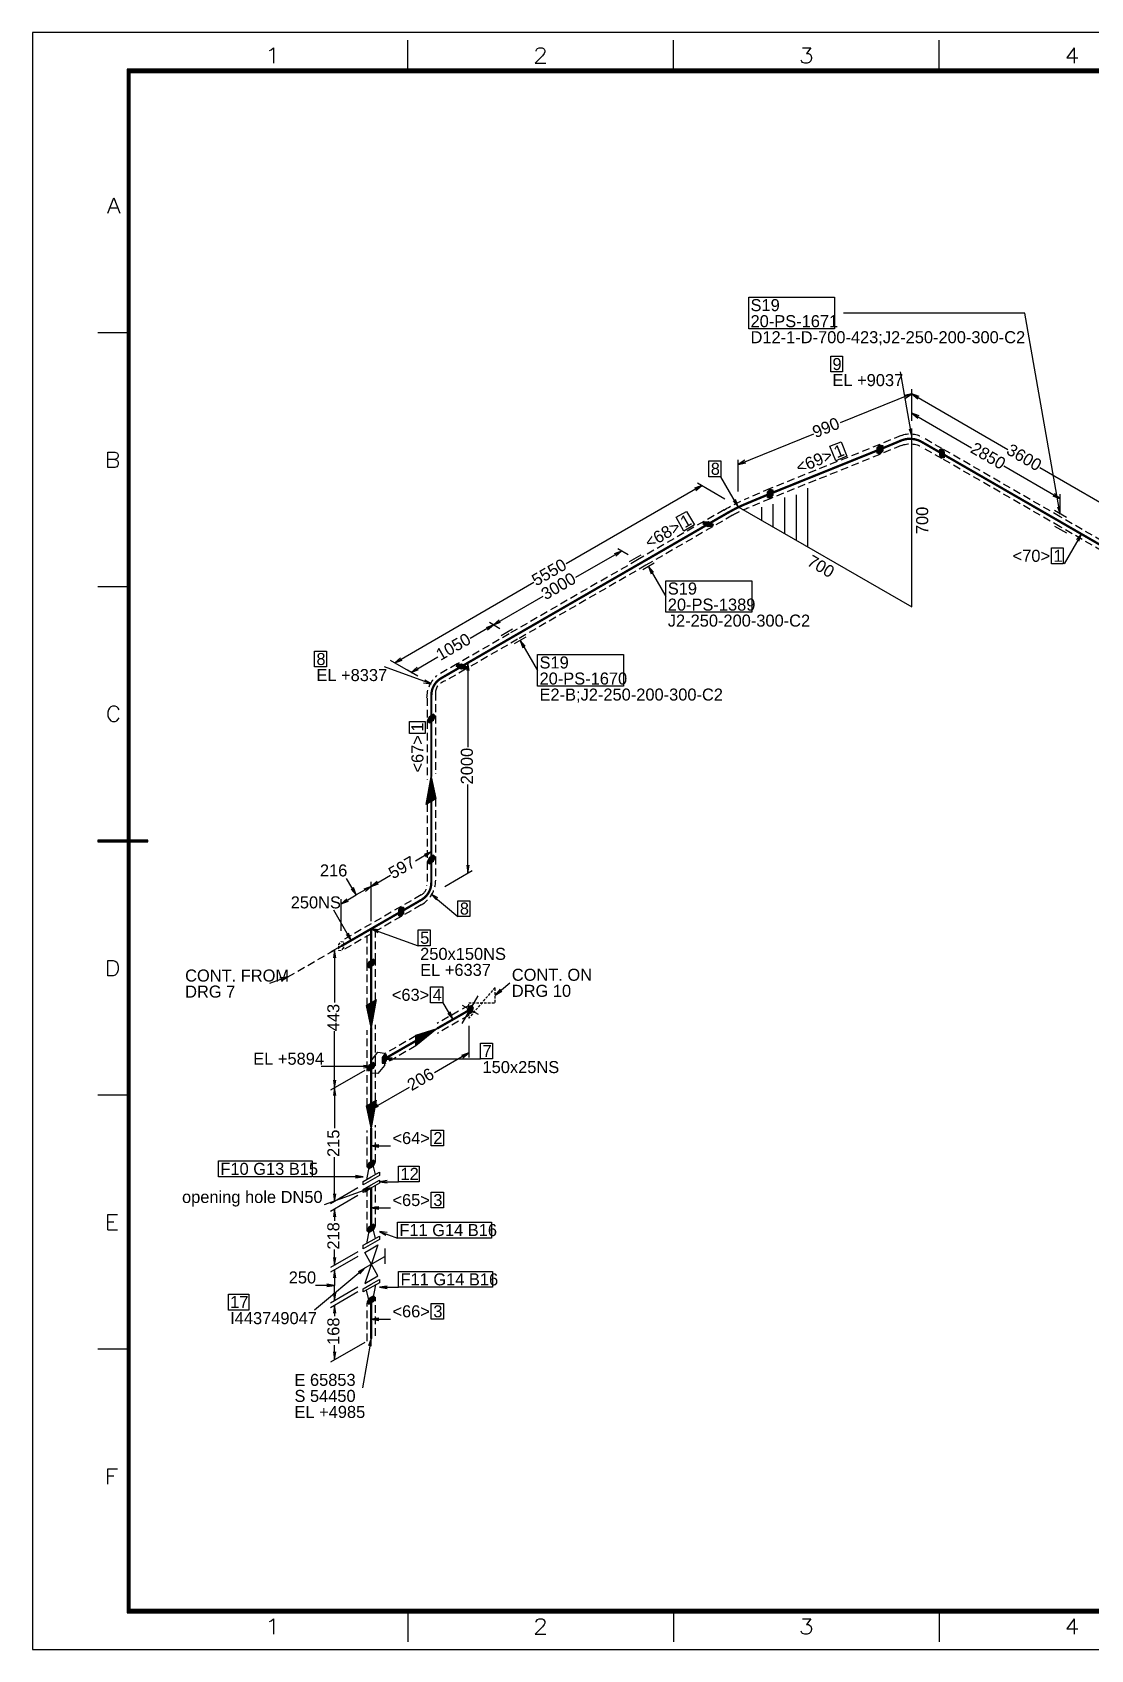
# Model space of a CAD drawing. Extents: x 0 to 594, y 0 to 420.
# Drawn here: x 0 to 274.8, y 0 to 420 of the extents above; entities that cross this region are included whole.
import ezdxf

# ---------------------------------------------------------------- set-up
doc = ezdxf.new("R2010")
doc.units = 0
doc.linetypes.add('GT100', pattern=[1, 0.666667, -0.333333])
doc.linetypes.add('GT110', pattern=[3, 2, -1])
doc.styles.add('HTX1', font='O8116901', dxfattribs={"width": 1.02})

msp = doc.modelspace()

# ---------------------------------------------------------------- linework, layer by layer
at = {"layer": 'GT_1', "flags": 128}
for points in [[(0, 0), (594, 0), (594, 420), (0, 420), (0, 0)], [(61.6, 415.3), (62, 415.5), (62.6, 416), (62.6, 412)], [(97.5, 410), (97.5, 418)], [(130.8, 415.1), (130.8, 415.3), (131, 415.6), (131.2, 415.8), (131.6, 416), (132.4, 416), (132.7, 415.8), (132.9, 415.6), (133.1, 415.3), (133.1, 414.9), (132.9, 414.5), (132.5, 413.9), (130.6, 412), (133.3, 412)], [(166.5, 410), (166.5, 418)], [(200, 416), (202.1, 416), (201, 414.5), (201.5, 414.5), (201.9, 414.3), (202.1, 414.1), (202.3, 413.5), (202.3, 413.2), (202.1, 412.6), (201.7, 412.2), (201.2, 412), (200.6, 412), (200, 412.2), (199.8, 412.4), (199.6, 412.8)], [(235.5, 410), (235.5, 418)], [(270.5, 416), (268.6, 413.4), (271.5, 413.4)], [(270.5, 416), (270.5, 412)], [(583.6, 409.6), (584.4, 410.4), (24.6, 410.4), (25.4, 409.6), (583.6, 409.6)], [(25.4, 409.6), (24.6, 410.4), (24.6, 9.6), (25.4, 10.4), (25.4, 409.6)], [(584.2, 410.2), (24.8, 410.2), (25, 410), (584, 410), (583.8, 409.8), (25.2, 409.8)], [(24.8, 410.2), (24.8, 9.8), (25, 10), (25, 410), (25.2, 409.8), (25.2, 10.2)], [(25, 10), (584, 10), (584, 85), (404, 85), (404, 410), (25, 410), (25, 10)], [(19.6, 373), (21.2, 377), (22.7, 373)], [(20.2, 374.4), (22.1, 374.4)], [(186, 351.2), (208.3, 351.2), (208.3, 343), (186, 343), (186, 351.2)], [(266.9, 294.9), (257.7, 347.1), (210.6, 347.1)], [(25, 342), (17, 342)], [(207.3, 335.9), (210.4, 335.9), (210.4, 331.8), (207.3, 331.8), (207.3, 335.9)], [(228.4, 315.1), (225.4, 331.8)], [(228.4, 326.1), (209.8, 318.6)], [(226.7, 325), (228.4, 326.1), (226.4, 325.7)], [(228.4, 319.1), (228.4, 327.3)], [(228.4, 319.1), (228.4, 327.3)], [(230.3, 325.4), (228.4, 326.1), (229.9, 324.8)], [(228.4, 326.1), (253.3, 311.7)], [(228.4, 319.1), (228.4, 322.3)], [(230.3, 320.4), (228.4, 321.1), (229.9, 319.8)], [(228.4, 321.1), (243.9, 312.1)], [(183.3, 307.8), (202.9, 315.7)], [(227.7, 317), (228.4, 315.1), (228.4, 317.1)], [(228.4, 270.8), (228.4, 315.1)], [(19.6, 307), (19.6, 311), (21.4, 311), (21.9, 310.8), (22.1, 310.6), (22.3, 310.3), (22.3, 309.9), (22.1, 309.5), (21.9, 309.3), (21.4, 309.1), (19.6, 309.1)], [(207.1, 312.5), (210, 313.7), (211.5, 309.9), (208.6, 308.7), (207.1, 312.5)], [(220.8, 311.2), (220.1, 310.5), (219.4, 310.7), (219.4, 312.2), (220.1, 312.9), (220.8, 312.7), (220.8, 311.2)], [(219.4, 312.2), (220.8, 312.2)], [(219.4, 312), (220.8, 312)], [(219.4, 311.8), (220.8, 311.8)], [(219.4, 311.6), (220.8, 311.6)], [(219.4, 311.4), (220.8, 311.4)], [(219.4, 311.2), (220.8, 311.2)], [(219.4, 311), (220.6, 311)], [(219.4, 310.8), (220.4, 310.8)], [(219.6, 312.4), (220.8, 312.4)], [(219.8, 312.6), (220.8, 312.6)], [(236.8, 309.5), (236.2, 309.4), (235.6, 310.2), (235.6, 311.7), (236.2, 311.8), (236.8, 311), (236.8, 309.5)], [(235.6, 311.6), (236.35, 311.6)], [(235.6, 311.4), (236.5, 311.4)], [(235.6, 311.2), (236.65, 311.2)], [(235.6, 311), (236.8, 311)], [(235.6, 310.8), (236.8, 310.8)], [(21.4, 309.1), (21.9, 308.9), (22.1, 308.7), (22.3, 308.4), (22.3, 307.8), (22.1, 307.4), (21.9, 307.2), (21.4, 307), (19.6, 307)], [(175.7, 308.7), (178.8, 308.7), (178.8, 304.6), (175.7, 304.6), (175.7, 308.7)], [(183.3, 300.8), (183.3, 309)], [(185, 308.9), (183.3, 307.8), (185.3, 308.2)], [(235.6, 310.6), (236.8, 310.6)], [(235.6, 310.4), (236.8, 310.4)], [(235.6, 310.2), (236.8, 310.2)], [(235.75, 310), (236.8, 310)], [(235.9, 309.8), (236.8, 309.8)], [(236.05, 309.6), (236.8, 309.6)], [(266.9, 298.9), (252.3, 307.3)], [(285.6, 293.1), (261.6, 306.9)], [(179.8, 298.8), (172.7, 302.9)], [(183.3, 296.8), (178.8, 304.6)], [(173.8, 302.3), (138.6, 282)], [(172.3, 301), (173.8, 302.3), (171.9, 301.6)], [(182, 298.3), (183.3, 296.8), (182.6, 298.7)], [(192.3, 299.7), (191.6, 299), (190.9, 299.2), (190.9, 300.7), (191.6, 301.4), (192.3, 301.2), (192.3, 299.7)], [(190.9, 300.6), (192.3, 300.6)], [(190.9, 300.4), (192.3, 300.4)], [(190.9, 300.2), (192.3, 300.2)], [(190.9, 300), (192.3, 300)], [(190.9, 299.8), (192.3, 299.8)], [(190.9, 299.6), (192.2, 299.6)], [(190.9, 299.4), (192, 299.4)], [(190.9, 299.2), (191.8, 299.2)], [(191, 300.8), (192.3, 300.8)], [(191.2, 301), (192.3, 301)], [(191.4, 301.2), (192.3, 301.2)], [(195.3, 299.2), (195.3, 289.9)], [(198.3, 299.9), (198.3, 288.2)], [(201.3, 301.6), (201.3, 286.4)], [(265, 299.6), (266.9, 298.9), (265.4, 300.2)], [(266.9, 296.9), (266.9, 300.1)], [(167.2, 294.1), (169.9, 295.6), (171.9, 292.1), (169.2, 290.5), (167.2, 294.1)], [(183.3, 296.8), (228.4, 270.8)], [(186.3, 295), (186.3, 295.1)], [(189.3, 296.7), (189.3, 293.3)], [(192.3, 297.5), (192.3, 291.6)], [(268.5, 294), (265.4, 295.8)], [(266.2, 296.8), (266.9, 294.9), (266.9, 296.9)], [(176.8, 292.3), (176.6, 291.7), (175.5, 291.6), (174.2, 292.3), (174.4, 292.9), (175.5, 293), (176.8, 292.3)], [(174.23, 292.4), (176.61, 292.4)], [(174.3, 292.6), (176.24, 292.6)], [(174.37, 292.8), (175.87, 292.8)], [(174.39, 292.2), (176.77, 292.2)], [(174.76, 292), (176.7, 292)], [(175.13, 291.8), (176.63, 291.8)], [(265.4, 291.8), (268.5, 290)], [(272.4, 289.8), (267.9, 282)], [(271.7, 287.9), (272.4, 289.8), (271.1, 288.3)], [(154.7, 284.3), (152, 285.9)], [(264.6, 286.1), (267.7, 286.1), (267.7, 282), (264.6, 282), (264.6, 286.1)], [(153, 285.3), (141, 278.4)], [(151.5, 284), (153, 285.3), (151.1, 284.6)], [(158, 284.2), (155, 282.5)], [(158.5, 280.5), (161.5, 282.2)], [(94.1, 256.3), (130.2, 277.2)], [(161.3, 279.8), (160, 281.3), (160.7, 279.4)], [(160, 281.3), (164.5, 273.5)], [(164.5, 277.6), (186.8, 277.6), (186.8, 269.4), (164.5, 269.4), (164.5, 277.6)], [(25, 276), (17, 276)], [(119.7, 266.1), (132.6, 273.6)], [(119.7, 266.1), (113.7, 262.6)], [(118.2, 264.8), (119.7, 266.1), (117.8, 265.4)], [(121.4, 265.1), (118.7, 266.7)], [(121.4, 265.1), (118.7, 266.7)], [(121.2, 267.4), (119.7, 266.1), (121.6, 266.8)], [(124.7, 265), (121.7, 263.3)], [(125.2, 261.3), (128.2, 263)], [(128, 260.6), (126.7, 262.1), (127.4, 260.2)], [(126.7, 262.1), (131.2, 254.3)], [(73.3, 259.3), (76.4, 259.3), (76.4, 255.2), (73.3, 255.2), (73.3, 259.3)], [(100.1, 252.8), (93, 256.9)], [(95.6, 257.6), (94.1, 256.3), (96, 257)], [(98.4, 253.8), (105.3, 257.8)], [(107.1, 252.8), (114.2, 256.9)], [(113.4, 254.3), (113.1, 256.3), (112.8, 254.3)], [(113.1, 256.3), (113.1, 234.4)], [(131.2, 258.4), (153.5, 258.4), (153.5, 250.2), (131.2, 250.2), (131.2, 258.4)], [(103.6, 250.8), (91.4, 255.2)], [(100.1, 252.8), (97.4, 254.4)], [(99.9, 255.1), (98.4, 253.8), (100.3, 254.5)], [(112.7, 255.3), (112.5, 254.7), (111.4, 254.6), (110.1, 255.3), (110.3, 255.9), (111.4, 256), (112.7, 255.3)], [(110.13, 255.4), (112.51, 255.4)], [(110.2, 255.6), (112.14, 255.6)], [(110.27, 255.8), (111.77, 255.8)], [(110.29, 255.2), (112.67, 255.2)], [(110.66, 255), (112.6, 255)], [(111.03, 254.8), (112.53, 254.8)], [(101.6, 251.1), (103.6, 250.8), (101.9, 251.8)], [(22.5, 244.1), (22.3, 244.5), (21.9, 244.8), (21.5, 245), (20.8, 245), (20.4, 244.8), (20, 244.5), (19.8, 244.1), (19.6, 243.5), (19.6, 242.5), (19.8, 242), (20, 241.6), (20.4, 241.2), (20.8, 241), (21.5, 241), (21.9, 241.2), (22.3, 241.6), (22.5, 242)], [(97.9, 237.9), (97.9, 241), (102, 241), (102, 237.9), (97.9, 237.9)], [(103, 242.2), (102.5, 241.2), (103, 240.7), (104.2, 241.4), (104.7, 242.4), (104.2, 242.9), (103, 242.2)], [(102.5, 241.2), (103.86, 241.2)], [(102.6, 241.4), (104.2, 241.4)], [(102.7, 241.6), (104.3, 241.6)], [(102.7, 241), (103.51, 241)], [(102.8, 241.8), (104.4, 241.8)], [(102.9, 242), (104.5, 242)], [(103, 242.2), (104.6, 242.2)], [(103.34, 242.4), (104.7, 242.4)], [(103.69, 242.6), (104.5, 242.6)], [(103.6, 220.3), (102.3, 219.5), (103.6, 226.7), (104.8, 221), (102.4, 219.6), (103.6, 226.1), (104.7, 220.9), (102.6, 219.7), (103.6, 225.4), (104.5, 220.8), (102.8, 219.8), (103.6, 224.8), (104.3, 220.7), (102.9, 219.9), (103.6, 224.2), (104.2, 220.6), (103.1, 220), (103.6, 223.6), (104, 220.5), (103.3, 220.1), (103.6, 223), (103.8, 220.4), (103.4, 220.2), (103.6, 222.4), (103.7, 220.3), (103.6, 220.3), (103.6, 226.7)], [(113.1, 201.7), (113.1, 224.7)], [(30, 209.8), (30, 210.2), (17, 210.2), (17, 209.8), (30, 209.8)], [(30, 210), (17, 210)], [(25, 210), (17, 210)], [(103.6, 207.2), (99.5, 204.8)], [(102.1, 205.9), (103.6, 207.2), (101.7, 206.5)], [(103, 205.6), (102.5, 204.6), (103, 204.1), (104.2, 204.8), (104.7, 205.8), (104.2, 206.3), (103, 205.6)], [(103.34, 205.8), (104.7, 205.8)], [(103.6, 200.2), (103.6, 208.4)], [(103.69, 206), (104.5, 206)], [(102.5, 204.6), (103.86, 204.6)], [(102.6, 204.8), (104.2, 204.8)], [(102.7, 205), (104.3, 205)], [(102.7, 204.4), (103.51, 204.4)], [(102.8, 205.2), (104.4, 205.2)], [(102.9, 205.4), (104.5, 205.4)], [(103, 205.6), (104.6, 205.6)], [(107.1, 198.2), (114.2, 202.3)], [(112.8, 203.7), (113.1, 201.7), (113.4, 203.7)], [(84.1, 196), (81.6, 200.3)], [(82.8, 197.5), (84.1, 196), (83.4, 197.9)], [(88, 198.2), (84.1, 196)], [(86.5, 196.9), (88, 198.2), (86.1, 197.5)], [(88, 198.2), (93, 201.1)], [(89.5, 199.5), (88, 198.2), (89.9, 198.9)], [(88, 189.2), (88, 199.4)], [(88, 189.2), (88, 199.4)], [(80.2, 193.7), (84.1, 196)], [(81.7, 195), (80.2, 193.7), (82.1, 194.4)], [(80.2, 186.7), (80.2, 194.9)], [(105.3, 195.2), (103.6, 196.2), (104.9, 194.7)], [(103.6, 196.2), (110.5, 190.4)], [(110.5, 194.5), (113.6, 194.5), (113.6, 190.4), (110.5, 190.4), (110.5, 194.5)], [(82.8, 184.2), (78.3, 192)], [(96.4, 191.3), (95.8, 190.5), (95.2, 190.6), (95.2, 192.1), (95.8, 192.9), (96.4, 192.8), (96.4, 191.3)], [(95.2, 192), (96.4, 192)], [(95.2, 191.8), (96.4, 191.8)], [(95.2, 191.6), (96.4, 191.6)], [(95.2, 191.4), (96.4, 191.4)], [(95.2, 191.2), (96.33, 191.2)], [(95.2, 191), (96.17, 191)], [(95.2, 190.8), (96.03, 190.8)], [(95.2, 190.6), (95.88, 190.6)], [(95.28, 192.2), (96.4, 192.2)], [(95.42, 192.4), (96.4, 192.4)], [(95.58, 192.6), (96.4, 192.6)], [(95.72, 192.8), (96.4, 192.8)], [(86.3, 186.2), (77.4, 181.1)], [(81.5, 185.7), (82.8, 184.2), (82.1, 186.1)], [(90, 186.9), (88, 187.2), (89.7, 186.2)], [(88, 187.2), (100.2, 182.8)], [(100.2, 186.9), (103.3, 186.9), (103.3, 182.8), (100.2, 182.8), (100.2, 186.9)], [(78.8, 179.7), (78.5, 181.7), (78.2, 179.7)], [(78.5, 181.7), (78.5, 168.1)], [(19.6, 175), (19.6, 179), (21, 179), (21.5, 178.8), (21.9, 178.5), (22.1, 178.1), (22.3, 177.5), (22.3, 176.5), (22.1, 176), (21.9, 175.6), (21.5, 175.2), (21, 175), (19.6, 175)], [(88.6, 177.8), (89.1, 178.8), (88.6, 179.3), (87.4, 178.6), (86.9, 177.6), (87.4, 177.1), (88.6, 177.8)], [(86.9, 177.6), (88.26, 177.6)], [(87, 177.8), (88.6, 177.8)], [(87.1, 178), (88.7, 178)], [(87.1, 177.4), (87.91, 177.4)], [(87.2, 178.2), (88.8, 178.2)], [(87.3, 178.4), (88.9, 178.4)], [(87.4, 178.6), (89, 178.6)], [(87.74, 178.8), (89.1, 178.8)], [(88.09, 179), (88.9, 179)], [(66.3, 174.7), (61.6, 173)], [(64.6, 173.7), (66.3, 174.7), (64.3, 174.4)], [(120.2, 170), (124, 173.2)], [(88, 168), (89.3, 168.8), (88, 161.6), (86.8, 167.3), (89.2, 168.7), (88, 162.2), (86.9, 167.4), (89, 168.6), (88, 162.9), (87.1, 167.5), (88.8, 168.5), (88, 163.5), (87.3, 167.6), (88.7, 168.4), (88, 164.1), (87.4, 167.7), (88.5, 168.3), (88, 164.7), (87.6, 167.8), (88.3, 168.2), (88, 165.3), (87.8, 167.9), (88.2, 168.1), (88, 165.9), (87.9, 168), (88, 168), (88, 161.6)], [(103.4, 172.1), (106.6, 172.1), (106.6, 168), (103.4, 168), (103.4, 172.1)], [(109.2, 163.7), (106.7, 168)], [(111.6, 162.6), (115.8, 169.8)], [(121.5, 171.5), (120.2, 170), (121.9, 171)], [(107.9, 165.2), (109.2, 163.7), (108.5, 165.6)], [(111.6, 167.4), (115.8, 165)], [(113.3, 167), (114.1, 167.4), (114.5, 166.7), (114.1, 165.5), (113.3, 165), (112.9, 165.8), (113.3, 167)], [(112.9, 165.8), (114.2, 165.8)], [(112.97, 166), (114.27, 166)], [(113, 165.6), (114.13, 165.6)], [(113.03, 166.2), (114.33, 166.2)], [(113.1, 166.4), (114.4, 166.4)], [(113.1, 165.4), (113.94, 165.4)], [(113.17, 166.6), (114.47, 166.6)], [(113.23, 166.8), (114.44, 166.8)], [(113.3, 167), (114.33, 167)], [(113.7, 167.2), (114.21, 167.2)], [(78.5, 145.9), (78.5, 160.6)], [(99.6, 158.1), (99.6, 159.6), (105.1, 161.3), (99.6, 156.8), (99.6, 159.4), (104.6, 161), (99.6, 156.9), (99.6, 159.3), (104, 160.7), (99.6, 157), (99.6, 159.1), (103.5, 160.3), (99.6, 157.2), (99.6, 158.9), (103, 160.1), (99.6, 157.4), (99.6, 158.7), (102.4, 159.7), (99.6, 157.6), (99.6, 158.5), (102, 159.5), (99.6, 157.8), (99.6, 158.3), (101.4, 159.1), (99.6, 158), (99.6, 158.1), (105.1, 161.3)], [(113.3, 162), (113.3, 153.8)], [(116.4, 157.5), (119.5, 157.5), (119.5, 153.4), (116.4, 153.4), (116.4, 157.5)], [(88, 151.4), (75, 151.4)], [(86, 151.1), (88, 151.4), (86, 151.7)], [(88.6, 151), (89.1, 152), (88.6, 152.5), (87.4, 151.8), (86.9, 150.8), (87.4, 150.3), (88.6, 151)], [(87.2, 151.4), (88.8, 151.4)], [(87.3, 151.6), (88.9, 151.6)], [(87.4, 151.8), (89, 151.8)], [(87.74, 152), (89.1, 152)], [(88, 151.4), (88, 152.9), (89.7, 155.2), (91.4, 154.9), (91.4, 151.7), (89.7, 149.6), (88, 149.7), (88, 151.4)], [(88.09, 152.2), (88.9, 152.2)], [(92, 154.5), (91.4, 154.6), (90.8, 153.8), (90.8, 152.3), (91.4, 152.2), (92, 153), (92, 154.5)], [(90.8, 153.8), (92, 153.8)], [(90.8, 153.6), (92, 153.6)], [(90.8, 153.4), (92, 153.4)], [(90.8, 153.2), (92, 153.2)], [(90.8, 153), (92, 153)], [(90.8, 152.8), (91.85, 152.8)], [(90.8, 152.6), (91.7, 152.6)], [(90.8, 152.4), (91.55, 152.4)], [(90.95, 154), (92, 154)], [(91.1, 154.2), (92, 154.2)], [(91.25, 154.4), (92, 154.4)], [(93.4, 153.7), (91.4, 153.4), (93.4, 153.1)], [(91.4, 153.4), (116.4, 153.4)], [(113.3, 155), (104.4, 149.8)], [(111.8, 153.7), (113.3, 155), (111.4, 154.3)], [(86.3, 150.4), (77.4, 145.3)], [(84.5, 149.4), (77.4, 145.3)], [(78.2, 147.9), (78.5, 145.9), (78.8, 147.9)], [(86.9, 150.8), (88.26, 150.8)], [(87, 151), (88.6, 151)], [(87.1, 151.2), (88.7, 151.2)], [(87.1, 150.6), (87.91, 150.6)], [(88, 147.4), (88, 139.2)], [(25, 144), (17, 144)], [(78.8, 143.9), (78.5, 145.9), (78.2, 143.9)], [(78.5, 145.9), (78.5, 135.4)], [(88, 140.4), (97.9, 146.1)], [(88, 141.9), (89.3, 142.7), (88, 135.5), (86.8, 141.2), (89.2, 142.6), (88, 136.1), (86.9, 141.3), (89, 142.5), (88, 136.8), (87.1, 141.4), (88.8, 142.4), (88, 137.4), (87.3, 141.5), (88.7, 142.3), (88, 138), (87.4, 141.6), (88.5, 142.2), (88, 138.6), (87.6, 141.7), (88.3, 142.1), (88, 139.2), (87.8, 141.8), (88.2, 142), (88, 139.8), (87.9, 141.9), (88, 141.9), (88, 135.5)], [(89.5, 141.7), (88, 140.4), (89.9, 141.1)], [(103.6, 134.9), (106.8, 134.9), (106.8, 130.8), (103.6, 130.8), (103.6, 134.9)], [(90, 131.1), (88, 130.8), (90, 130.5)], [(88, 130.8), (93, 130.8)], [(48.3, 126.9), (72.7, 126.9), (72.7, 122.8), (48.3, 122.8), (48.3, 126.9)], [(78.5, 116.4), (78.5, 127.9)], [(89.1, 123.4), (88.4, 126.2), (87.5, 125.7), (86.8, 122)], [(88.6, 125.6), (89.1, 126.6), (88.6, 127.1), (87.4, 126.4), (86.9, 125.4), (87.4, 124.9), (88.6, 125.6)], [(87.2, 126), (88.8, 126)], [(87.3, 126.2), (88.9, 126.2)], [(87.4, 126.4), (89, 126.4)], [(87.74, 126.6), (89.1, 126.6)], [(88.09, 126.8), (88.9, 126.8)], [(85.9, 122.8), (72.9, 122.8)], [(83.9, 122.5), (85.9, 122.8), (83.9, 123.1)], [(88, 122.8), (90.1, 124), (90.1, 123.1), (85.9, 120.7), (85.9, 121.6), (88, 122.8)], [(88, 120.7), (90.1, 121.9), (90.1, 121.1), (85.9, 118.7), (85.9, 119.5), (88, 120.7)], [(86.9, 125.4), (88.26, 125.4)], [(87, 125.6), (88.6, 125.6)], [(87.1, 125.8), (88.7, 125.8)], [(87.1, 125.2), (87.91, 125.2)], [(95.1, 125.6), (100.4, 125.6), (100.4, 121.5), (95.1, 121.5), (95.1, 125.6)], [(88, 119.9), (75.8, 115.5)], [(84.5, 119.9), (77.4, 115.8)], [(84.5, 117.9), (77.4, 113.8)], [(78.2, 118.4), (78.5, 116.4), (78.8, 118.4)], [(86.3, 118.9), (88, 119.9), (86, 119.6)], [(92.1, 121.8), (90.1, 121.5), (92.1, 121.2)], [(90.1, 121.5), (95.1, 121.5)], [(103.6, 118.8), (106.8, 118.8), (106.8, 114.7), (103.6, 114.7), (103.6, 118.8)], [(78.8, 112.4), (78.5, 114.4), (78.2, 112.4)], [(78.5, 114.4), (78.5, 111.4)], [(90, 115), (88, 114.7), (90, 114.4)], [(88, 114.7), (93, 114.7)], [(19.6, 109), (19.6, 113), (22.1, 113)], [(19.6, 111.1), (21.2, 111.1)], [(89.1, 106.8), (88.4, 109.6), (87.5, 109.1), (86.8, 105.4)], [(88.6, 109), (89.1, 110), (88.6, 110.5), (87.4, 109.8), (86.9, 108.8), (87.4, 108.3), (88.6, 109)], [(87.1, 109.2), (88.7, 109.2)], [(87.2, 109.4), (88.8, 109.4)], [(87.3, 109.6), (88.9, 109.6)], [(87.4, 109.8), (89, 109.8)], [(87.74, 110), (89.1, 110)], [(88.09, 110.2), (88.9, 110.2)], [(94.8, 111), (119.2, 111), (119.2, 106.9), (94.8, 106.9), (94.8, 111)], [(19.6, 109), (22.1, 109)], [(88, 106.2), (90.1, 107.4), (90.1, 106.5), (85.9, 104.1), (85.9, 105), (88, 106.2)], [(88, 104.1), (89.7, 105.1), (86.3, 95.1), (89.7, 97.1), (86.3, 103.1), (88, 104.1)], [(86.9, 108.8), (88.26, 108.8)], [(87, 109), (88.6, 109)], [(87.1, 108.6), (87.91, 108.6)], [(92.1, 108.3), (90.1, 108.6), (91.8, 107.6)], [(90.1, 108.6), (94.8, 106.9)], [(84.5, 103.3), (77.4, 99.2)], [(84.5, 102.1), (77.4, 98)], [(78.2, 101.8), (78.5, 99.8), (78.8, 101.8)], [(78.5, 99.8), (78.5, 103.9)], [(85.9, 98.9), (91.5, 102.1)], [(91.5, 104.2), (91.5, 100.2)], [(86.3, 99.1), (73.3, 88.2)], [(78.8, 96.6), (78.5, 98.6), (78.2, 96.6)], [(78.5, 98.6), (78.5, 94.6)], [(85, 97.6), (86.3, 99.1), (84.6, 98.1)], [(95.1, 98.2), (119.5, 98.2), (119.5, 94.1), (95.1, 94.1), (95.1, 98.2)], [(78.5, 94.6), (73.5, 94.6)], [(76.5, 94.3), (78.5, 94.6), (76.5, 94.9)], [(84.5, 94.1), (77.4, 90)], [(84.5, 92.9), (77.4, 88.8)], [(78.2, 92.6), (78.5, 90.6), (78.8, 92.6)], [(78.5, 90.6), (78.5, 94.6)], [(88, 94.9), (90.1, 96.1), (90.1, 95.3), (85.9, 92.9), (85.9, 93.7), (88, 94.9)], [(89.1, 94.7), (88.4, 91.1), (87.5, 90.6), (86.8, 93.3)], [(92.1, 94.4), (90.1, 94.1), (92.1, 93.8)], [(90.1, 94.1), (95.1, 94.1)], [(50.9, 92.3), (56.2, 92.3), (56.2, 88.2), (50.9, 88.2), (50.9, 92.3)], [(78.8, 87.4), (78.5, 89.4), (78.2, 87.4)], [(78.5, 89.4), (78.5, 86.6)], [(88.6, 90.4), (89.1, 91.4), (88.6, 91.9), (87.4, 91.2), (86.9, 90.2), (87.4, 89.7), (88.6, 90.4)], [(86.9, 90.2), (88.26, 90.2)], [(87, 90.4), (88.6, 90.4)], [(87.1, 90.6), (88.7, 90.6)], [(87.1, 90), (87.91, 90)], [(87.2, 90.8), (88.8, 90.8)], [(87.3, 91), (88.9, 91)], [(87.4, 91.2), (89, 91.2)], [(87.74, 91.4), (89.1, 91.4)], [(88.09, 91.6), (88.9, 91.6)], [(103.6, 89.9), (106.8, 89.9), (106.8, 85.8), (103.6, 85.8), (103.6, 89.9)], [(90, 86.1), (88, 85.8), (90, 85.5)], [(88, 85.8), (93, 85.8)], [(86.3, 79.8), (77.4, 74.7)], [(88, 80.8), (85.7, 68)], [(88, 78.8), (88, 80.8), (87.3, 78.9)], [(25, 78), (17, 78)], [(78.2, 77.3), (78.5, 75.3), (78.8, 77.3)], [(78.5, 75.3), (78.5, 79.1)], [(19.6, 43), (19.6, 47), (22.1, 47)], [(19.6, 45.1), (21.2, 45.1)], [(25.4, 10.4), (24.6, 9.6), (584.4, 9.6), (583.6, 10.4), (25.4, 10.4)], [(24.8, 9.8), (584.2, 9.8), (584, 10), (25, 10), (25.2, 10.2), (583.8, 10.2)], [(97.5, 10), (97.5, 2)], [(166.5, 10), (166.5, 2)], [(235.5, 10), (235.5, 2)], [(61.6, 7.3), (62, 7.5), (62.6, 8), (62.6, 4)], [(130.8, 7.1), (130.8, 7.3), (131, 7.6), (131.2, 7.8), (131.6, 8), (132.4, 8), (132.7, 7.8), (132.9, 7.6), (133.1, 7.3), (133.1, 6.9), (132.9, 6.5), (132.5, 5.9), (130.6, 4), (133.3, 4)], [(200, 8), (202.1, 8), (201, 6.5), (201.5, 6.5), (201.9, 6.3), (202.1, 6.1), (202.3, 5.5), (202.3, 5.2), (202.1, 4.6), (201.7, 4.2), (201.2, 4), (200.6, 4), (200, 4.2), (199.8, 4.4), (199.6, 4.8)], [(270.5, 8), (268.6, 5.4), (271.5, 5.4)], [(270.5, 8), (270.5, 4)]]:
    msp.add_lwpolyline(points, dxfattribs=at)
at = {"layer": 'GT_1', "linetype": 'GT110', "flags": 128}
for points in [[(225.6, 315.3), (220.1, 313)], [(220.1, 313), (191.6, 301.5)], [(225.6, 312.7), (220.1, 310.4)], [(236.2, 311.9), (231, 314.9)], [(236.2, 309.3), (231, 312.3)], [(266.9, 294.2), (236.2, 311.9)], [(220.1, 310.4), (191.6, 298.9)], [(266.9, 291.6), (236.2, 309.3)], [(191.6, 301.5), (186.1, 299.2)], [(191.6, 298.9), (186.1, 296.6)], [(179.6, 296), (174.4, 293)], [(181.8, 294.6), (176.6, 291.6)], [(277.8, 287.9), (266.9, 294.2)], [(174.4, 293), (157.1, 283)], [(176.6, 291.6), (159.3, 281.6)], [(277.8, 285.3), (266.9, 291.6)], [(157.1, 283), (123.8, 263.8)], [(159.3, 281.6), (126, 262.4)], [(123.8, 263.8), (110.3, 256)], [(126, 262.4), (112.5, 254.6)], [(110.3, 256), (105.1, 253)], [(112.5, 254.6), (107.3, 251.6)], [(104.7, 248.5), (104.7, 242.5)], [(102.5, 247.1), (102.5, 241.1)], [(102.5, 241.1), (102.5, 226)], [(104.7, 242.5), (104.7, 227.4)], [(102.5, 219.6), (102.5, 204.5)], [(104.7, 221), (104.7, 205.9)], [(104.7, 205.9), (104.7, 199.9)], [(102.5, 204.5), (102.5, 198.5)], [(101, 196), (95.8, 193)], [(101, 193.4), (95.8, 190.4)], [(95.8, 193), (88, 188.5)], [(95.8, 190.4), (88, 185.9)], [(88, 188.5), (80.2, 184)], [(88, 185.9), (80.2, 181.4)], [(86.9, 177.5), (86.9, 186.5)], [(89.1, 178.9), (89.1, 187.9)], [(66.3, 174.7), (80.2, 182.7)], [(86.9, 167.3), (86.9, 177.5)], [(89.1, 168.7), (89.1, 178.9)], [(113.3, 167.3), (105.1, 162.6)], [(113.3, 164.7), (105.1, 160)], [(86.9, 150.7), (86.9, 160.9)], [(89.1, 152.1), (89.1, 162.3)], [(99.6, 159.4), (91.4, 154.7)], [(99.6, 156.8), (91.4, 152.1)], [(89.1, 142.6), (89.1, 152.1)], [(86.9, 141.2), (86.9, 150.7)], [(86.9, 125.3), (86.9, 134.8)], [(89.1, 126.7), (89.1, 136.2)], [(86.9, 108.7), (86.9, 119.2)], [(89.1, 110.1), (89.1, 120.6)], [(86.9, 80.1), (86.9, 90.1)], [(89.1, 81.5), (89.1, 91.5)]]:
    msp.add_lwpolyline(points, dxfattribs=at)
for points in [[(225.6, 315.3, -0.233035), (231, 314.9)], [(225.6, 312.7, -0.233035), (231, 312.3)], [(179.57, 295.95, -0.03077), (186.1, 299.2)], [(181.83, 294.65, -0.047817), (186.1, 296.6)], [(102.47, 247.15, -0.213879), (105.07, 252.95)], [(104.73, 248.45, -0.355035), (107.33, 251.65)], [(101, 193.4, 0.267837), (104.73, 199.85)], [(101, 196, 0.267654), (102.47, 198.55)]]:
    msp.add_lwpolyline(points, format="xyb", dxfattribs=at)
at = {"layer": 'GT_1', "const_width": 0.6, "flags": 128}
for points in [[(191.6, 300.2), (220.1, 311.7)], [(220.1, 311.7), (225.6, 314)], [(231, 313.6), (236.2, 310.6)], [(236.2, 310.6), (266.9, 292.9)], [(186.1, 297.9), (191.6, 300.2)], [(175.5, 292.3), (180.7, 295.3)], [(158.2, 282.3), (175.5, 292.3)], [(266.9, 292.9), (277.8, 286.6)], [(124.9, 263.1), (158.2, 282.3)], [(111.4, 255.3), (124.9, 263.1)], [(106.2, 252.3), (111.4, 255.3)], [(103.6, 241.8), (103.6, 247.8)], [(103.6, 226.7), (103.6, 241.8)], [(103.6, 205.2), (103.6, 220.3)], [(103.6, 199.2), (103.6, 205.2)], [(95.8, 191.7), (101, 194.7)], [(88, 187.2), (95.8, 191.7)], [(80.2, 182.7), (88, 187.2)], [(88, 187.2), (88, 178.2)], [(88, 178.2), (88, 168)], [(105.1, 161.3), (113.3, 166)], [(88, 161.6), (88, 151.4)], [(91.4, 153.4), (99.6, 158.1)], [(88, 151.4), (88, 141.9)], [(88, 135.5), (88, 126)], [(88, 119.9), (88, 109.4)], [(88, 90.8), (88, 80.8)]]:
    msp.add_lwpolyline(points, dxfattribs=at)
for points in [[(225.6, 314, -0.233035), (231, 313.6)], [(180.7, 295.3, -0.037448), (186.1, 297.9)], [(103.6, 247.8, -0.268116), (106.2, 252.3)], [(101, 194.7, 0.267786), (103.6, 199.2)]]:
    msp.add_lwpolyline(points, format="xyb", dxfattribs=at)
at = {"layer": 'GT_1', "linetype": 'GT100', "flags": 128}
for points in [[(80.8, 182.3), (80.2, 181.5), (79.6, 181.6), (79.6, 183.1), (80.2, 183.9), (80.8, 183.8), (80.8, 182.3)], [(113.3, 166), (113.3, 168), (120.2, 168), (120.2, 172), (113.3, 164), (113.3, 166)]]:
    msp.add_lwpolyline(points, dxfattribs=at)

# ---------------------------------------------------------------- texts
at = {"layer": 'GT_1', "style": 'HTX1', "width": 1.02}
for s, height, p in [('S19', 3.125, (186.49, 347.6)), ('20-PS-1671', 3.125, (186.49, 343.43)), ('D12-1-D-700-423;J2-250-200-300-C2', 3.125, (186.49, 339.27)), ('9', 3.12, (207.76, 332.3)), ('EL +9037', 3.125, (207.76, 328.13)), ('8', 3.12, (176.16, 305.1)), ('<70>', 3.125, (254.54, 282.5)), ('1', 3.12, (265.17, 282.5)), ('S19', 3.125, (165, 274)), ('20-PS-1389', 3.125, (165, 269.83)), ('J2-250-200-300-C2', 3.125, (165, 265.67)), ('8', 3.12, (73.76, 255.7)), ('S19', 3.125, (131.7, 254.8)), ('EL +8337', 3.125, (73.76, 251.53)), ('20-PS-1670', 3.125, (131.7, 250.63)), ('E2-B;J2-250-200-300-C2', 3.125, (131.7, 246.47)), ('216', 3.125, (74.67, 200.8)), ('250NS', 3.125, (67.09, 192.5)), ('8', 3.12, (111, 190.9)), ('5', 3.12, (100.7, 183.3)), ('250x150NS', 3.125, (100.7, 179.13)), ('CONT. FROM', 3.125, (39.67, 173.5)), ('EL +6337', 3.125, (100.7, 174.97)), ('CONT. ON', 3.125, (124.5, 173.7)), ('DRG 7', 3.125, (39.67, 169.33)), ('DRG 10', 3.125, (124.5, 169.53)), ('<63>', 3.125, (93.34, 168.5)), ('4', 3.12, (103.97, 168.5)), ('7', 3.12, (116.9, 153.9)), ('EL +5894', 3.125, (57.36, 151.9)), ('150x25NS', 3.125, (116.9, 149.73)), ('<64>', 3.125, (93.5, 131.3)), ('2', 3.12, (104.12, 131.3)), ('F10 G13 B15', 3.125, (48.83, 123.3)), ('12', 3.125, (95.6, 122)), ('opening hole DN50', 3.125, (38.87, 116)), ('<65>', 3.125, (93.5, 115.2)), ('3', 3.12, (104.12, 115.2)), ('F11 G14 B16', 3.125, (95.3, 107.4)), ('250', 3.125, (66.57, 95.1)), ('F11 G14 B16', 3.125, (95.6, 94.6)), ('17', 3.125, (51.37, 88.7)), ('<66>', 3.125, (93.5, 86.3)), ('3', 3.12, (104.12, 86.3)), ('I443749047', 3.125, (51.37, 84.53)), ('E 65853', 3.125, (68.06, 68.5)), ('S 54450', 3.125, (68.06, 64.33)), ('EL +4985', 3.125, (68.06, 60.17))]:
    msp.add_text(s, height=height, dxfattribs=at).set_placement(p)
for s, height, rotation, p in [('990', 3.125, 22, (203.34, 314.59)), ('1', 3.12, 22, (208.92, 309.37)), ('2850', 3.125, -30, (243.31, 311.06)), ('3600', 3.125, -30, (252.66, 310.66)), ('<69>', 3.125, 22, (199.07, 305.39)), ('1', 3.12, 30, (169.41, 291.17)), ('700', 3.125, 90, (232.61, 289.69)), ('<68>', 3.125, 30, (160.21, 285.86)), ('5550', 3.125, 30, (130.84, 276.07)), ('700', 3.125, -30, (200.91, 281.76)), ('3000', 3.125, 30, (133.27, 272.48)), ('1050', 3.125, 30, (105.97, 256.73)), ('1', 3.12, 90, (101.55, 238.4)), ('<67>', 3.125, 90, (101.55, 227.77)), ('2000', 3.125, 90, (114.38, 224.71)), ('597', 3.125, 30, (93.64, 200.01)), ('443', 3.125, 90, (79.72, 160.59)), ('206', 3.125, 30, (98.49, 145.01)), ('215', 3.125, 90, (79.72, 127.94)), ('218', 3.125, 90, (79.72, 103.89)), ('168', 3.125, 90, (79.72, 79.14))]:
    msp.add_text(s, height=height, rotation=rotation, dxfattribs=at).set_placement(p)

doc.saveas('drawing.dxf')
